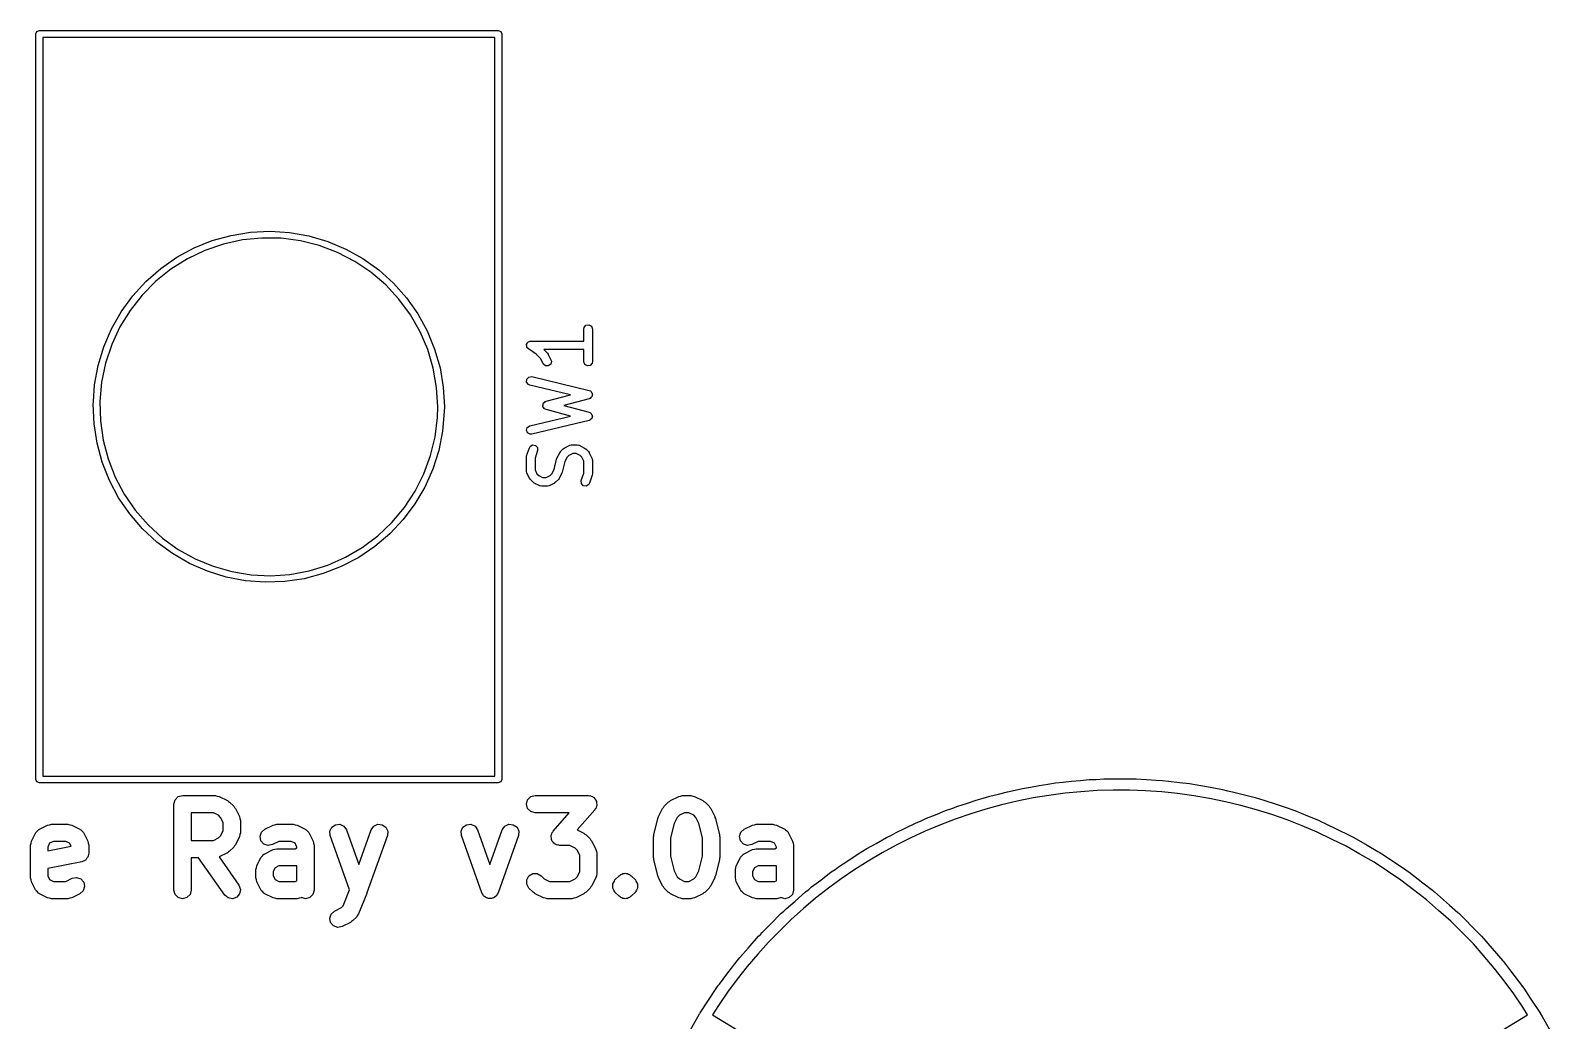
# Model space of a CAD drawing. Extents: x 115.8 to 162.6, y -137 to -97.1.
# Drawn here: x 135.06 to 161.69, y -114.36 to -97.09 of the extents above; entities that cross this region are included whole.
import ezdxf

# ---------------------------------------------------------------- set-up
doc = ezdxf.new("R2010")
doc.units = 0
doc.layers.add('BLACK', color=7, linetype='CONTINUOUS')

msp = doc.modelspace()

# ---------------------------------------------------------------- linework, layer by layer
at = {"layer": 'BLACK', "linetype": 'CONTINUOUS'}
for p, q in [((135.15, -97.155), (135.167, -97.113)), ((135.15, -110.155), (135.15, -97.155)), ((135.167, -97.113), (135.21, -97.095)), ((135.21, -97.095), (143.21, -97.095)), ((143.21, -97.095), (143.252, -97.113)), ((143.252, -97.113), (143.27, -97.155)), ((143.27, -97.155), (143.27, -110.155)), ((135.27, -97.215), (135.27, -110.095)), ((143.15, -97.215), (135.27, -97.215)), ((143.15, -110.095), (143.15, -97.215)), ((138.224, -100.758), (138.553, -100.666)), ((138.553, -100.666), (138.89, -100.612)), ((138.89, -100.612), (139.231, -100.595)), ((139.231, -100.595), (139.572, -100.617)), ((139.572, -100.617), (139.908, -100.676)), ((137.606, -101.049), (137.907, -100.886)), ((138.097, -100.928), (137.791, -101.074)), ((137.907, -100.886), (138.224, -100.758)), ((138.418, -100.819), (138.097, -100.928)), ((138.749, -100.746), (138.418, -100.819)), ((139.086, -100.713), (138.749, -100.746)), ((139.425, -100.718), (139.086, -100.713)), ((139.762, -100.762), (139.425, -100.718)), ((140.09, -100.845), (139.762, -100.762)), ((139.908, -100.676), (140.236, -100.772)), ((140.408, -100.965), (140.09, -100.845)), ((140.236, -100.772), (140.551, -100.905)), ((140.551, -100.905), (140.849, -101.071)), ((137.326, -101.244), (137.606, -101.049)), ((137.791, -101.074), (137.504, -101.255)), ((140.709, -101.12), (140.408, -100.965)), ((140.99, -101.309), (140.709, -101.12)), ((140.849, -101.071), (141.127, -101.27)), ((137.239, -101.466), (137.001, -101.707)), ((137.069, -101.469), (137.326, -101.244)), ((137.504, -101.255), (137.239, -101.466)), ((141.248, -101.529), (140.99, -101.309)), ((141.127, -101.27), (141.381, -101.499)), ((136.638, -101.997), (136.838, -101.721)), ((137.001, -101.707), (136.791, -101.974)), ((136.838, -101.721), (137.069, -101.469)), ((141.479, -101.778), (141.248, -101.529)), ((141.381, -101.499), (141.608, -101.754)), ((136.469, -102.294), (136.638, -101.997)), ((136.791, -101.974), (136.614, -102.263)), ((141.68, -102.051), (141.479, -101.778)), ((141.608, -101.754), (141.805, -102.033)), ((136.614, -102.263), (136.472, -102.571)), ((141.848, -102.346), (141.68, -102.051)), ((141.805, -102.033), (141.969, -102.333)), ((144.705, -102.273), (144.738, -102.234)), ((144.738, -102.234), (144.788, -102.225)), ((144.788, -102.225), (144.833, -102.25)), ((144.833, -102.25), (144.85, -102.299)), ((136.334, -102.608), (136.469, -102.294)), ((141.981, -102.657), (141.848, -102.346)), ((141.969, -102.333), (142.099, -102.649)), ((143.712, -102.553), (143.721, -102.533)), ((143.721, -102.533), (143.725, -102.531)), ((143.725, -102.531), (143.727, -102.527)), ((143.727, -102.527), (143.747, -102.519)), ((143.747, -102.519), (143.767, -102.51)), ((143.767, -102.51), (143.771, -102.511)), ((143.771, -102.511), (143.775, -102.509)), ((143.775, -102.509), (144.7, -102.509)), ((144.7, -102.299), (144.705, -102.273)), ((144.7, -102.509), (144.7, -102.299)), ((144.85, -102.299), (144.85, -102.87)), ((136.235, -102.936), (136.334, -102.608)), ((136.472, -102.571), (136.365, -102.893)), ((142.077, -102.983), (141.981, -102.657)), ((142.099, -102.649), (142.194, -102.977)), ((143.7, -102.58), (143.702, -102.576)), ((143.706, -102.6), (143.7, -102.58)), ((143.701, -102.571), (143.712, -102.553)), ((143.702, -102.576), (143.701, -102.571)), ((143.71, -102.622), (143.706, -102.6)), ((143.714, -102.625), (143.71, -102.622)), ((143.715, -102.629), (143.714, -102.625)), ((143.734, -102.647), (143.715, -102.629)), ((143.87, -102.738), (143.734, -102.647)), ((143.952, -102.819), (143.87, -102.738)), ((144.7, -102.659), (144.004, -102.659)), ((144.004, -102.659), (144.066, -102.722)), ((144.066, -102.722), (144.079, -102.74)), ((144.079, -102.74), (144.08, -102.741)), ((144.08, -102.741), (144.128, -102.837)), ((144.7, -102.87), (144.7, -102.659)), ((136.174, -103.272), (136.235, -102.936)), ((136.365, -102.893), (136.296, -103.225)), ((142.135, -103.317), (142.077, -102.983)), ((142.194, -102.977), (142.251, -103.314)), ((143.994, -102.904), (143.952, -102.819)), ((144.031, -102.939), (143.994, -102.904)), ((144.082, -102.942), (144.031, -102.939)), ((144.123, -102.911), (144.082, -102.942)), ((144.135, -102.862), (144.123, -102.911)), ((144.128, -102.837), (144.135, -102.862)), ((144.718, -102.918), (144.7, -102.87)), ((144.762, -102.944), (144.718, -102.918)), ((144.813, -102.935), (144.762, -102.944)), ((144.846, -102.896), (144.813, -102.935)), ((144.85, -102.87), (144.846, -102.896)), ((136.153, -103.563), (136.174, -103.272)), ((136.296, -103.225), (136.266, -103.563)), ((142.155, -103.655), (142.135, -103.317)), ((142.251, -103.314), (142.27, -103.655)), ((143.703, -103.225), (143.706, -103.174)), ((143.734, -103.266), (143.703, -103.225)), ((143.706, -103.174), (143.742, -103.136)), ((143.758, -103.276), (143.734, -103.266)), ((143.742, -103.136), (143.793, -103.13)), ((144.469, -103.446), (143.758, -103.276)), ((143.793, -103.13), (144.793, -103.369)), ((136.15, -103.612), (136.153, -103.563)), ((136.266, -103.563), (136.275, -103.901)), ((143.993, -103.6), (143.998, -103.596)), ((143.998, -103.596), (144, -103.589)), ((144, -103.589), (144.015, -103.578)), ((144.015, -103.578), (144.029, -103.564)), ((144.029, -103.564), (144.036, -103.563)), ((144.036, -103.563), (144.042, -103.56)), ((144.042, -103.56), (144.469, -103.446)), ((144.795, -103.514), (144.352, -103.632)), ((144.793, -103.369), (144.816, -103.379)), ((144.801, -103.509), (144.795, -103.514)), ((144.809, -103.509), (144.801, -103.509)), ((144.821, -103.495), (144.809, -103.509)), ((144.816, -103.379), (144.821, -103.385)), ((144.821, -103.385), (144.828, -103.389)), ((144.837, -103.485), (144.821, -103.495)), ((144.828, -103.389), (144.836, -103.405)), ((144.836, -103.405), (144.847, -103.42)), ((144.839, -103.477), (144.837, -103.485)), ((144.844, -103.471), (144.839, -103.477)), ((144.845, -103.453), (144.844, -103.471)), ((144.85, -103.435), (144.845, -103.453)), ((144.847, -103.42), (144.847, -103.428)), ((144.847, -103.428), (144.85, -103.435)), ((136.164, -103.954), (136.15, -103.612)), ((142.108, -104.177), (142.149, -103.84)), ((142.149, -103.84), (142.155, -103.655)), ((142.268, -103.74), (142.24, -104.081)), ((142.27, -103.655), (142.268, -103.74)), ((143.758, -103.988), (144.469, -103.818)), ((143.986, -103.638), (143.991, -103.62)), ((143.989, -103.645), (143.986, -103.638)), ((143.988, -103.651), (143.989, -103.645)), ((144, -103.667), (143.988, -103.651)), ((143.991, -103.62), (143.993, -103.6)), ((144.008, -103.685), (144, -103.667)), ((144.014, -103.688), (144.008, -103.685)), ((144.018, -103.693), (144.014, -103.688)), ((144.042, -103.704), (144.018, -103.693)), ((144.469, -103.818), (144.042, -103.704)), ((144.352, -103.632), (144.795, -103.75)), ((144.795, -103.75), (144.818, -103.761)), ((144.818, -103.761), (144.823, -103.767)), ((144.823, -103.767), (144.83, -103.771)), ((144.83, -103.771), (144.837, -103.788)), ((144.838, -103.86), (144.835, -103.867)), ((144.837, -103.788), (144.848, -103.803)), ((144.843, -103.854), (144.838, -103.86)), ((144.845, -103.836), (144.843, -103.854)), ((144.85, -103.818), (144.845, -103.836)), ((144.848, -103.803), (144.847, -103.811)), ((144.847, -103.811), (144.85, -103.818)), ((136.217, -104.291), (136.164, -103.954)), ((136.275, -103.901), (136.323, -104.237)), ((142.24, -104.081), (142.174, -104.416)), ((143.7, -104.065), (143.715, -104.016)), ((143.721, -104.112), (143.7, -104.065)), ((143.715, -104.016), (143.758, -103.988)), ((143.767, -104.135), (143.721, -104.112)), ((144.793, -103.895), (143.793, -104.134)), ((144.799, -103.891), (144.793, -103.895)), ((144.807, -103.89), (144.799, -103.891)), ((144.82, -103.877), (144.807, -103.89)), ((144.835, -103.867), (144.82, -103.877)), ((136.306, -104.621), (136.217, -104.291)), ((136.323, -104.237), (136.409, -104.565)), ((142.029, -104.506), (142.108, -104.177)), ((143.704, -104.513), (143.752, -104.37)), ((143.752, -104.37), (143.764, -104.347)), ((143.764, -104.347), (143.808, -104.32)), ((143.793, -104.134), (143.767, -104.135)), ((143.808, -104.32), (143.859, -104.328)), ((143.859, -104.328), (143.893, -104.366)), ((143.893, -104.366), (143.894, -104.418)), ((144.294, -104.436), (144.341, -104.388)), ((144.341, -104.388), (144.36, -104.376)), ((144.36, -104.376), (144.361, -104.374)), ((144.361, -104.374), (144.456, -104.327)), ((144.456, -104.327), (144.481, -104.319)), ((144.481, -104.319), (144.485, -104.32)), ((144.485, -104.32), (144.489, -104.319)), ((144.489, -104.319), (144.585, -104.319)), ((144.585, -104.319), (144.61, -104.323)), ((144.61, -104.323), (144.614, -104.326)), ((144.614, -104.326), (144.618, -104.327)), ((144.618, -104.327), (144.713, -104.374)), ((144.713, -104.374), (144.731, -104.388)), ((144.731, -104.388), (144.733, -104.388)), ((144.733, -104.388), (144.781, -104.436)), ((136.432, -104.939), (136.306, -104.621)), ((136.409, -104.565), (136.532, -104.881)), ((141.912, -104.825), (142.029, -104.506)), ((142.174, -104.416), (142.07, -104.742)), ((143.7, -104.537), (143.704, -104.515)), ((143.7, -104.775), (143.7, -104.537)), ((143.704, -104.515), (143.704, -104.513)), ((143.894, -104.418), (143.85, -104.549)), ((143.85, -104.549), (143.85, -104.757)), ((144.181, -104.749), (144.226, -104.566)), ((144.226, -104.566), (144.232, -104.554)), ((144.232, -104.551), (144.28, -104.456)), ((144.232, -104.554), (144.232, -104.551)), ((144.28, -104.456), (144.293, -104.438)), ((144.293, -104.438), (144.294, -104.436)), ((144.37, -104.611), (144.324, -104.793)), ((144.408, -104.534), (144.37, -104.611)), ((144.439, -104.503), (144.408, -104.534)), ((144.507, -104.469), (144.439, -104.503)), ((144.567, -104.469), (144.507, -104.469)), ((144.636, -104.503), (144.567, -104.469)), ((144.666, -104.534), (144.636, -104.503)), ((144.7, -104.602), (144.666, -104.534)), ((144.7, -104.81), (144.7, -104.602)), ((144.781, -104.436), (144.793, -104.454)), ((144.793, -104.454), (144.795, -104.456)), ((144.795, -104.456), (144.842, -104.551)), ((144.842, -104.551), (144.85, -104.576)), ((144.85, -104.576), (144.849, -104.58)), ((144.849, -104.58), (144.85, -104.584)), ((144.85, -104.584), (144.85, -104.822)), ((136.532, -104.881), (136.691, -105.181)), ((141.76, -105.128), (141.912, -104.825)), ((142.07, -104.742), (141.931, -105.054)), ((143.702, -104.779), (143.7, -104.775)), ((143.701, -104.783), (143.702, -104.779)), ((143.708, -104.808), (143.701, -104.783)), ((143.756, -104.904), (143.708, -104.808)), ((143.757, -104.905), (143.756, -104.904)), ((143.77, -104.923), (143.757, -104.905)), ((143.817, -104.971), (143.77, -104.923)), ((143.85, -104.757), (143.884, -104.826)), ((143.884, -104.826), (143.915, -104.856)), ((143.915, -104.856), (143.983, -104.89)), ((143.983, -104.89), (144.043, -104.89)), ((144.043, -104.89), (144.112, -104.856)), ((144.112, -104.856), (144.142, -104.826)), ((144.142, -104.826), (144.181, -104.749)), ((144.257, -104.923), (144.209, -104.971)), ((144.271, -104.904), (144.257, -104.922)), ((144.257, -104.922), (144.257, -104.923)), ((144.318, -104.808), (144.271, -104.904)), ((144.319, -104.805), (144.318, -104.808)), ((144.324, -104.793), (144.319, -104.805)), ((144.656, -104.942), (144.7, -104.81)), ((144.846, -104.846), (144.799, -104.989)), ((144.85, -104.822), (144.846, -104.845)), ((144.846, -104.845), (144.846, -104.846)), ((136.592, -105.24), (136.432, -104.939)), ((136.691, -105.181), (136.883, -105.46)), ((141.574, -105.411), (141.76, -105.128)), ((141.931, -105.054), (141.758, -105.348)), ((143.819, -104.971), (143.817, -104.971)), ((143.837, -104.985), (143.819, -104.971)), ((143.932, -105.032), (143.837, -104.985)), ((143.937, -105.033), (143.932, -105.032)), ((143.94, -105.036), (143.937, -105.033)), ((143.966, -105.04), (143.94, -105.036)), ((144.061, -105.04), (143.966, -105.04)), ((144.065, -105.039), (144.061, -105.04)), ((144.069, -105.04), (144.065, -105.039)), ((144.094, -105.032), (144.069, -105.04)), ((144.19, -104.985), (144.094, -105.032)), ((144.191, -104.984), (144.19, -104.985)), ((144.209, -104.971), (144.191, -104.984)), ((144.658, -104.993), (144.656, -104.942)), ((144.692, -105.031), (144.658, -104.993)), ((144.743, -105.039), (144.692, -105.031)), ((144.786, -105.012), (144.743, -105.039)), ((144.799, -104.989), (144.786, -105.012)), ((136.785, -105.522), (136.592, -105.24)), ((136.883, -105.46), (137.106, -105.716)), ((141.356, -105.671), (141.574, -105.411)), ((141.758, -105.348), (141.554, -105.622)), ((137.008, -105.781), (136.785, -105.522)), ((137.106, -105.716), (137.356, -105.944)), ((141.111, -105.904), (141.356, -105.671)), ((141.554, -105.622), (141.32, -105.871)), ((137.259, -106.013), (137.008, -105.781)), ((137.356, -105.944), (137.632, -106.142)), ((140.839, -106.108), (141.111, -105.904)), ((141.32, -105.871), (141.06, -106.092)), ((137.534, -106.216), (137.259, -106.013)), ((137.83, -106.386), (137.534, -106.216)), ((137.632, -106.142), (137.928, -106.306)), ((140.547, -106.279), (140.839, -106.108)), ((141.06, -106.092), (140.777, -106.283)), ((138.143, -106.523), (137.83, -106.386)), ((137.928, -106.306), (138.241, -106.436)), ((138.469, -106.624), (138.143, -106.523)), ((138.241, -106.436), (138.567, -106.529)), ((139.579, -106.577), (139.912, -106.515)), ((139.912, -106.515), (140.236, -106.415)), ((140.474, -106.442), (140.155, -106.565)), ((140.236, -106.415), (140.547, -106.279)), ((140.777, -106.283), (140.474, -106.442)), ((138.805, -106.688), (138.469, -106.624)), ((138.567, -106.529), (138.902, -106.584)), ((139.146, -106.714), (138.805, -106.688)), ((138.902, -106.584), (139.241, -106.6)), ((139.487, -106.702), (139.146, -106.714)), ((139.241, -106.6), (139.579, -106.577)), ((139.825, -106.653), (139.487, -106.702)), ((140.155, -106.565), (139.825, -106.653)), ((135.167, -110.197), (135.15, -110.155)), ((135.21, -110.215), (135.167, -110.197)), ((143.21, -110.215), (135.21, -110.215)), ((135.27, -110.095), (143.15, -110.095)), ((143.252, -110.197), (143.21, -110.215)), ((143.27, -110.155), (143.252, -110.197)), ((152.488, -110.286), (152.639, -110.256)), ((152.639, -110.256), (152.787, -110.236)), ((152.787, -110.236), (152.925, -110.213)), ((152.925, -110.213), (153.058, -110.2)), ((153.058, -110.2), (153.2, -110.182)), ((153.2, -110.182), (153.359, -110.171)), ((153.359, -110.171), (153.507, -110.157)), ((153.507, -110.157), (153.632, -110.153)), ((153.632, -110.153), (153.764, -110.145)), ((153.764, -110.145), (153.935, -110.145)), ((153.935, -110.145), (154.092, -110.14)), ((154.092, -110.14), (154.208, -110.145)), ((154.208, -110.145), (154.33, -110.145)), ((154.33, -110.145), (154.511, -110.156)), ((154.511, -110.156), (154.677, -110.163)), ((154.677, -110.163), (154.783, -110.174)), ((154.783, -110.174), (154.894, -110.182)), ((154.894, -110.182), (155.085, -110.207)), ((155.085, -110.207), (155.259, -110.226)), ((155.259, -110.226), (155.354, -110.243)), ((155.354, -110.243), (155.455, -110.256)), ((155.455, -110.256), (155.655, -110.296)), ((137.557, -110.583), (137.577, -110.508)), ((137.577, -110.508), (137.632, -110.453)), ((137.632, -110.453), (137.707, -110.433)), ((137.707, -110.433), (138.279, -110.433)), ((138.279, -110.433), (138.312, -110.442)), ((138.312, -110.442), (138.346, -110.449)), ((138.346, -110.449), (138.488, -110.52)), ((138.488, -110.52), (138.507, -110.536)), ((143.7, -110.583), (143.72, -110.508)), ((143.72, -110.508), (143.775, -110.453)), ((143.775, -110.453), (143.85, -110.433)), ((143.85, -110.433), (144.779, -110.433)), ((144.779, -110.433), (144.793, -110.437)), ((144.793, -110.437), (144.808, -110.436)), ((144.808, -110.436), (144.83, -110.447)), ((144.83, -110.447), (144.854, -110.453)), ((144.854, -110.453), (144.864, -110.464)), ((144.864, -110.464), (144.877, -110.47)), ((144.877, -110.47), (144.891, -110.491)), ((144.891, -110.491), (144.908, -110.508)), ((144.908, -110.508), (144.912, -110.522)), ((144.912, -110.522), (144.92, -110.535)), ((146.193, -110.536), (146.211, -110.52)), ((146.211, -110.52), (146.354, -110.449)), ((146.354, -110.449), (146.388, -110.442)), ((146.388, -110.442), (146.421, -110.433)), ((146.421, -110.433), (146.564, -110.433)), ((146.564, -110.433), (146.598, -110.442)), ((146.598, -110.442), (146.631, -110.449)), ((146.631, -110.449), (146.774, -110.52)), ((146.774, -110.52), (146.792, -110.536)), ((151.373, -110.57), (151.538, -110.514)), ((151.538, -110.514), (151.662, -110.481)), ((151.662, -110.481), (151.778, -110.445)), ((151.778, -110.445), (151.926, -110.41)), ((151.926, -110.41), (152.084, -110.367)), ((152.084, -110.367), (152.22, -110.34)), ((152.22, -110.34), (152.347, -110.31)), ((152.533, -110.476), (152.254, -110.532)), ((152.347, -110.31), (152.488, -110.286)), ((152.807, -110.431), (152.533, -110.476)), ((153.089, -110.393), (152.807, -110.431)), ((153.365, -110.367), (153.089, -110.393)), ((153.65, -110.348), (153.365, -110.367)), ((153.927, -110.34), (153.65, -110.348)), ((154.212, -110.34), (153.927, -110.34)), ((154.489, -110.351), (154.212, -110.34)), ((154.773, -110.369), (154.489, -110.351)), ((155.049, -110.399), (154.773, -110.369)), ((155.331, -110.437), (155.049, -110.399)), ((155.605, -110.485), (155.331, -110.437)), ((155.884, -110.541), (155.605, -110.485)), ((155.655, -110.296), (155.835, -110.328)), ((155.835, -110.328), (155.92, -110.349)), ((155.92, -110.349), (156.01, -110.367)), ((156.01, -110.367), (156.217, -110.423)), ((156.217, -110.423), (156.403, -110.469)), ((156.403, -110.469), (156.477, -110.493)), ((156.477, -110.493), (156.556, -110.514)), ((156.556, -110.514), (156.771, -110.587)), ((137.557, -112.083), (137.557, -110.583)), ((137.857, -110.733), (137.857, -111.219)), ((138.243, -110.733), (137.857, -110.733)), ((138.333, -110.778), (138.243, -110.733)), ((138.37, -110.815), (138.333, -110.778)), ((138.507, -110.536), (138.527, -110.548)), ((138.527, -110.548), (138.599, -110.62)), ((138.599, -110.62), (138.611, -110.641)), ((138.611, -110.641), (138.627, -110.659)), ((138.627, -110.659), (138.698, -110.802)), ((143.72, -110.658), (143.7, -110.583)), ((143.775, -110.713), (143.72, -110.658)), ((143.85, -110.733), (143.775, -110.713)), ((144.448, -110.733), (143.85, -110.733)), ((144.166, -111.056), (144.448, -110.733)), ((144.891, -110.682), (144.584, -111.033)), ((144.898, -110.668), (144.891, -110.682)), ((144.908, -110.658), (144.898, -110.668)), ((144.915, -110.634), (144.908, -110.658)), ((144.926, -110.612), (144.915, -110.634)), ((144.92, -110.535), (144.922, -110.559)), ((144.922, -110.559), (144.929, -110.583)), ((144.929, -110.583), (144.925, -110.597)), ((144.925, -110.597), (144.926, -110.612)), ((146.001, -110.802), (146.073, -110.659)), ((146.073, -110.659), (146.089, -110.641)), ((146.089, -110.641), (146.101, -110.62)), ((146.101, -110.62), (146.172, -110.548)), ((146.172, -110.548), (146.193, -110.536)), ((146.367, -110.778), (146.33, -110.815)), ((146.457, -110.733), (146.367, -110.778)), ((146.529, -110.733), (146.457, -110.733)), ((146.618, -110.778), (146.529, -110.733)), ((146.655, -110.815), (146.618, -110.778)), ((146.792, -110.536), (146.813, -110.548)), ((146.813, -110.548), (146.885, -110.62)), ((146.885, -110.62), (146.897, -110.641)), ((146.897, -110.641), (146.913, -110.659)), ((146.913, -110.659), (146.984, -110.802)), ((150.673, -110.829), (150.831, -110.768)), ((150.831, -110.768), (151.003, -110.697)), ((151.003, -110.697), (151.115, -110.659)), ((151.115, -110.659), (151.219, -110.618)), ((151.444, -110.753), (151.174, -110.845)), ((151.219, -110.618), (151.373, -110.57)), ((151.709, -110.67), (151.444, -110.753)), ((151.984, -110.596), (151.709, -110.67)), ((152.254, -110.532), (151.984, -110.596)), ((156.153, -110.608), (155.884, -110.541)), ((156.428, -110.682), (156.153, -110.608)), ((156.692, -110.767), (156.428, -110.682)), ((156.962, -110.859), (156.692, -110.767)), ((156.771, -110.587), (156.96, -110.648)), ((156.96, -110.648), (157.024, -110.674)), ((157.024, -110.674), (157.092, -110.697)), ((157.092, -110.697), (157.313, -110.789)), ((157.313, -110.789), (157.504, -110.865)), ((135.153, -111.072), (135.176, -111.052)), ((135.176, -111.052), (135.196, -111.029)), ((135.196, -111.029), (135.205, -111.026)), ((135.205, -111.026), (135.211, -111.02)), ((135.211, -111.02), (135.354, -110.949)), ((135.354, -110.949), (135.388, -110.942)), ((135.388, -110.942), (135.421, -110.933)), ((135.421, -110.933), (135.707, -110.933)), ((135.707, -110.933), (135.74, -110.942)), ((135.74, -110.942), (135.774, -110.949)), ((135.774, -110.949), (135.917, -111.02)), ((135.917, -111.02), (135.924, -111.026)), ((135.924, -111.026), (135.933, -111.029)), ((135.933, -111.029), (135.953, -111.052)), ((135.953, -111.052), (135.975, -111.072)), ((138.414, -110.904), (138.37, -110.815)), ((138.37, -111.137), (138.414, -111.048)), ((138.414, -111.048), (138.414, -110.904)), ((138.698, -110.802), (138.705, -110.835)), ((138.705, -110.835), (138.714, -110.869)), ((138.714, -110.869), (138.714, -111.083)), ((139.082, -111.072), (139.14, -111.02)), ((139.14, -111.02), (139.283, -110.949)), ((139.283, -110.949), (139.317, -110.942)), ((139.317, -110.942), (139.35, -110.933)), ((139.35, -110.933), (139.636, -110.933)), ((139.636, -110.933), (139.669, -110.942)), ((139.669, -110.942), (139.703, -110.949)), ((139.703, -110.949), (139.846, -111.02)), ((139.846, -111.02), (139.852, -111.026)), ((139.852, -111.026), (139.861, -111.029)), ((139.861, -111.029), (139.881, -111.052)), ((139.881, -111.052), (139.904, -111.072)), ((140.274, -111.056), (140.307, -110.986)), ((140.307, -110.986), (140.371, -110.942)), ((140.371, -110.942), (140.448, -110.935)), ((140.448, -110.935), (140.518, -110.969)), ((140.518, -110.969), (140.563, -111.033)), ((140.563, -111.033), (140.779, -111.637)), ((140.779, -111.637), (140.994, -111.033)), ((140.994, -111.033), (141.039, -110.969)), ((141.039, -110.969), (141.109, -110.935)), ((141.109, -110.935), (141.186, -110.942)), ((141.186, -110.942), (141.25, -110.986)), ((141.25, -110.986), (141.283, -111.056)), ((142.56, -111.056), (142.593, -110.986)), ((142.593, -110.986), (142.657, -110.942)), ((142.657, -110.942), (142.734, -110.935)), ((142.734, -110.935), (142.804, -110.969)), ((142.804, -110.969), (142.848, -111.033)), ((142.848, -111.033), (143.064, -111.637)), ((143.064, -111.637), (143.28, -111.033)), ((143.28, -111.033), (143.324, -110.969)), ((143.324, -110.969), (143.394, -110.935)), ((143.394, -110.935), (143.472, -110.942)), ((143.472, -110.942), (143.536, -110.986)), ((143.536, -110.986), (143.569, -111.056)), ((144.584, -111.033), (144.703, -111.092)), ((145.919, -111.118), (145.99, -110.832)), ((145.99, -110.832), (145.998, -110.818)), ((145.998, -110.818), (146.001, -110.802)), ((146.277, -110.921), (146.214, -111.173)), ((146.33, -110.815), (146.277, -110.921)), ((146.708, -110.921), (146.655, -110.815)), ((146.771, -111.173), (146.708, -110.921)), ((146.984, -110.802), (146.987, -110.818)), ((146.987, -110.818), (146.995, -110.832)), ((146.995, -110.832), (147.067, -111.118)), ((147.439, -111.072), (147.497, -111.02)), ((147.497, -111.02), (147.64, -110.949)), ((147.64, -110.949), (147.674, -110.942)), ((147.674, -110.942), (147.707, -110.933)), ((147.707, -110.933), (147.993, -110.933)), ((147.993, -110.933), (148.026, -110.942)), ((148.026, -110.942), (148.06, -110.949)), ((148.06, -110.949), (148.203, -111.02)), ((148.203, -111.02), (148.21, -111.026)), ((148.21, -111.026), (148.218, -111.029)), ((148.218, -111.029), (148.238, -111.052)), ((148.238, -111.052), (148.261, -111.072)), ((150.143, -111.077), (150.304, -111.002)), ((150.304, -111.002), (150.48, -110.914)), ((150.652, -111.054), (150.401, -111.172)), ((150.48, -110.914), (150.58, -110.873)), ((150.58, -110.873), (150.673, -110.829)), ((150.915, -110.945), (150.652, -111.054)), ((151.174, -110.845), (150.915, -110.945)), ((157.22, -110.962), (156.962, -110.859)), ((157.483, -111.071), (157.22, -110.962)), ((157.504, -110.865), (157.557, -110.891)), ((157.557, -110.891), (157.614, -110.914)), ((157.614, -110.914), (157.84, -111.027)), ((157.84, -111.027), (158.031, -111.118)), ((135.057, -111.297), (135.066, -111.264)), ((135.057, -111.869), (135.057, -111.297)), ((135.066, -111.264), (135.073, -111.23)), ((135.073, -111.23), (135.144, -111.087)), ((135.144, -111.087), (135.15, -111.08)), ((135.15, -111.08), (135.153, -111.072)), ((135.39, -111.266), (135.357, -111.333)), ((135.357, -111.4), (135.764, -111.319)), ((135.457, -111.233), (135.39, -111.266)), ((135.672, -111.233), (135.457, -111.233)), ((135.738, -111.266), (135.672, -111.233)), ((135.764, -111.319), (135.738, -111.266)), ((135.975, -111.072), (135.978, -111.08)), ((135.978, -111.08), (135.984, -111.087)), ((135.984, -111.087), (136.056, -111.23)), ((136.056, -111.23), (136.062, -111.264)), ((136.062, -111.264), (136.071, -111.297)), ((136.071, -111.297), (136.071, -111.44)), ((137.857, -111.219), (138.243, -111.219)), ((138.243, -111.219), (138.333, -111.174)), ((138.333, -111.174), (138.37, -111.137)), ((138.611, -111.311), (138.599, -111.332)), ((138.627, -111.293), (138.611, -111.311)), ((138.698, -111.15), (138.627, -111.293)), ((138.705, -111.116), (138.698, -111.15)), ((138.714, -111.083), (138.705, -111.116)), ((139.057, -111.145), (139.082, -111.072)), ((139.073, -111.221), (139.057, -111.145)), ((139.124, -111.28), (139.073, -111.221)), ((139.198, -111.304), (139.124, -111.28)), ((139.274, -111.289), (139.198, -111.304)), ((139.385, -111.233), (139.274, -111.289)), ((139.6, -111.233), (139.385, -111.233)), ((139.667, -111.266), (139.6, -111.233)), ((139.7, -111.333), (139.667, -111.266)), ((139.904, -111.072), (139.907, -111.08)), ((139.907, -111.08), (139.913, -111.087)), ((139.913, -111.087), (139.984, -111.23)), ((139.984, -111.23), (139.991, -111.264)), ((139.991, -111.264), (140, -111.297)), ((140, -111.297), (140, -112.083)), ((140.28, -111.133), (140.274, -111.056)), ((140.618, -112.08), (140.28, -111.133)), ((141.277, -111.133), (140.92, -112.133)), ((141.283, -111.056), (141.277, -111.133)), ((142.566, -111.133), (142.56, -111.056)), ((142.923, -112.133), (142.566, -111.133)), ((143.563, -111.133), (143.205, -112.133)), ((143.569, -111.056), (143.563, -111.133)), ((144.129, -111.154), (144.132, -111.14)), ((144.135, -111.178), (144.129, -111.154)), ((144.131, -111.125), (144.142, -111.103)), ((144.132, -111.14), (144.131, -111.125)), ((144.137, -111.203), (144.135, -111.178)), ((144.145, -111.215), (144.137, -111.203)), ((144.142, -111.103), (144.149, -111.079)), ((144.149, -111.229), (144.145, -111.215)), ((144.149, -111.079), (144.159, -111.069)), ((144.166, -111.247), (144.149, -111.229)), ((144.159, -111.069), (144.166, -111.056)), ((144.18, -111.267), (144.166, -111.247)), ((144.193, -111.274), (144.18, -111.267)), ((144.204, -111.284), (144.193, -111.274)), ((144.227, -111.291), (144.204, -111.284)), ((144.249, -111.302), (144.227, -111.291)), ((144.264, -111.301), (144.249, -111.302)), ((144.279, -111.304), (144.264, -111.301)), ((144.457, -111.304), (144.279, -111.304)), ((144.547, -111.349), (144.457, -111.304)), ((144.703, -111.092), (144.721, -111.108)), ((144.721, -111.108), (144.742, -111.12)), ((144.742, -111.12), (144.813, -111.191)), ((144.813, -111.191), (144.825, -111.212)), ((144.825, -111.212), (144.841, -111.23)), ((144.841, -111.23), (144.913, -111.373)), ((145.914, -111.154), (145.919, -111.137)), ((145.914, -111.512), (145.914, -111.154)), ((145.919, -111.137), (145.919, -111.118)), ((146.214, -111.173), (146.214, -111.493)), ((146.771, -111.493), (146.771, -111.173)), ((147.067, -111.118), (147.067, -111.137)), ((147.067, -111.137), (147.071, -111.154)), ((147.071, -111.154), (147.071, -111.512)), ((147.414, -111.145), (147.439, -111.072)), ((147.43, -111.221), (147.414, -111.145)), ((147.482, -111.28), (147.43, -111.221)), ((147.555, -111.304), (147.482, -111.28)), ((147.631, -111.289), (147.555, -111.304)), ((147.742, -111.233), (147.631, -111.289)), ((147.957, -111.233), (147.742, -111.233)), ((148.024, -111.266), (147.957, -111.233)), ((148.057, -111.333), (148.024, -111.266)), ((148.261, -111.072), (148.264, -111.08)), ((148.264, -111.08), (148.27, -111.087)), ((148.27, -111.087), (148.341, -111.23)), ((148.341, -111.23), (148.348, -111.264)), ((148.348, -111.264), (148.357, -111.297)), ((148.357, -111.297), (148.357, -112.083)), ((149.631, -111.36), (149.794, -111.27)), ((149.794, -111.27), (149.974, -111.166)), ((150.146, -111.298), (149.903, -111.433)), ((149.974, -111.166), (150.061, -111.122)), ((150.061, -111.122), (150.143, -111.077)), ((150.401, -111.172), (150.146, -111.298)), ((157.733, -111.192), (157.483, -111.071)), ((157.988, -111.318), (157.733, -111.192)), ((158.23, -111.455), (157.988, -111.318)), ((158.031, -111.118), (158.074, -111.143)), ((158.074, -111.143), (158.121, -111.166)), ((158.121, -111.166), (158.353, -111.301)), ((158.353, -111.301), (158.541, -111.407)), ((135.357, -111.333), (135.357, -111.4)), ((135.951, -111.587), (135.357, -111.706)), ((135.973, -111.576), (135.951, -111.587)), ((135.996, -111.57), (135.973, -111.576)), ((136.007, -111.559), (135.996, -111.57)), ((136.02, -111.553), (136.007, -111.559)), ((136.034, -111.532), (136.02, -111.553)), ((136.051, -111.515), (136.034, -111.532)), ((136.055, -111.501), (136.051, -111.515)), ((136.063, -111.488), (136.055, -111.501)), ((136.065, -111.464), (136.063, -111.488)), ((136.071, -111.44), (136.065, -111.464)), ((137.986, -111.519), (137.857, -111.519)), ((137.857, -111.519), (137.857, -112.083)), ((138.441, -112.169), (137.986, -111.519)), ((138.346, -111.503), (138.342, -111.504)), ((138.342, -111.504), (138.687, -111.997)), ((138.488, -111.431), (138.346, -111.503)), ((138.507, -111.415), (138.488, -111.431)), ((138.527, -111.403), (138.507, -111.415)), ((138.599, -111.332), (138.527, -111.403)), ((139.001, -111.659), (139.073, -111.516)), ((139.073, -111.516), (139.079, -111.509)), ((139.079, -111.509), (139.082, -111.5)), ((139.082, -111.5), (139.104, -111.48)), ((139.104, -111.48), (139.124, -111.458)), ((139.124, -111.458), (139.133, -111.455)), ((139.133, -111.455), (139.14, -111.449)), ((139.14, -111.449), (139.283, -111.377)), ((139.283, -111.377), (139.317, -111.37)), ((139.317, -111.37), (139.35, -111.362)), ((139.35, -111.362), (139.672, -111.362)), ((139.672, -111.362), (139.7, -111.347)), ((139.7, -111.347), (139.7, -111.333)), ((144.584, -111.386), (144.547, -111.349)), ((144.629, -111.476), (144.584, -111.386)), ((144.629, -111.762), (144.629, -111.476)), ((144.913, -111.373), (144.92, -111.407)), ((144.92, -111.407), (144.929, -111.44)), ((144.929, -111.44), (144.929, -111.797)), ((145.919, -111.529), (145.914, -111.512)), ((145.919, -111.548), (145.919, -111.529)), ((145.99, -111.834), (145.919, -111.548)), ((146.214, -111.493), (146.277, -111.745)), ((146.708, -111.745), (146.771, -111.493)), ((147.067, -111.548), (146.995, -111.834)), ((147.071, -111.512), (147.067, -111.529)), ((147.067, -111.529), (147.067, -111.548)), ((147.359, -111.659), (147.43, -111.516)), ((147.43, -111.516), (147.436, -111.509)), ((147.436, -111.509), (147.439, -111.5)), ((147.439, -111.5), (147.462, -111.48)), ((147.462, -111.48), (147.482, -111.458)), ((147.482, -111.458), (147.49, -111.455)), ((147.49, -111.455), (147.497, -111.449)), ((147.497, -111.449), (147.64, -111.377)), ((147.64, -111.377), (147.674, -111.37)), ((147.674, -111.37), (147.707, -111.362)), ((147.707, -111.362), (148.029, -111.362)), ((148.029, -111.362), (148.057, -111.347)), ((148.057, -111.347), (148.057, -111.333)), ((149.139, -111.678), (149.302, -111.572)), ((149.302, -111.572), (149.484, -111.45)), ((149.657, -111.576), (149.424, -111.726)), ((149.484, -111.45), (149.56, -111.406)), ((149.56, -111.406), (149.631, -111.36)), ((149.903, -111.433), (149.657, -111.576)), ((158.476, -111.598), (158.23, -111.455)), ((158.541, -111.407), (158.574, -111.429)), ((158.574, -111.429), (158.61, -111.45)), ((158.61, -111.45), (158.847, -111.61)), ((135.357, -111.706), (135.357, -111.833)), ((135.357, -111.833), (135.39, -111.9)), ((138.986, -111.726), (138.995, -111.693)), ((138.986, -111.869), (138.986, -111.726)), ((138.995, -111.693), (139.001, -111.659)), ((139.319, -111.695), (139.286, -111.761)), ((139.286, -111.761), (139.286, -111.833)), ((139.286, -111.833), (139.319, -111.9)), ((139.385, -111.662), (139.319, -111.695)), ((139.7, -111.662), (139.385, -111.662)), ((139.7, -111.919), (139.7, -111.662)), ((143.705, -111.901), (143.744, -111.834)), ((143.744, -111.834), (143.811, -111.795)), ((143.811, -111.795), (143.889, -111.795)), ((143.889, -111.795), (143.956, -111.834)), ((143.956, -111.834), (144.01, -111.888)), ((144.547, -111.888), (144.584, -111.851)), ((144.584, -111.851), (144.629, -111.762)), ((144.92, -111.831), (144.913, -111.864)), ((144.929, -111.797), (144.92, -111.831)), ((145.244, -111.905), (145.315, -111.834)), ((145.315, -111.834), (145.332, -111.824)), ((145.332, -111.824), (145.346, -111.81)), ((145.346, -111.81), (145.365, -111.805)), ((145.365, -111.805), (145.383, -111.795)), ((145.383, -111.795), (145.402, -111.795)), ((145.402, -111.795), (145.421, -111.79)), ((145.421, -111.79), (145.44, -111.795)), ((145.44, -111.795), (145.46, -111.795)), ((145.46, -111.795), (145.477, -111.805)), ((145.477, -111.805), (145.496, -111.81)), ((145.496, -111.81), (145.51, -111.824)), ((145.51, -111.824), (145.527, -111.834)), ((145.527, -111.834), (145.599, -111.905)), ((145.998, -111.848), (145.99, -111.834)), ((146.001, -111.864), (145.998, -111.848)), ((146.277, -111.745), (146.33, -111.851)), ((146.33, -111.851), (146.367, -111.888)), ((146.618, -111.888), (146.655, -111.851)), ((146.655, -111.851), (146.708, -111.745)), ((146.987, -111.848), (146.984, -111.864)), ((146.995, -111.834), (146.987, -111.848)), ((147.343, -111.726), (147.352, -111.693)), ((147.343, -111.869), (147.343, -111.726)), ((147.352, -111.693), (147.359, -111.659)), ((147.676, -111.695), (147.643, -111.761)), ((147.643, -111.761), (147.643, -111.833)), ((147.643, -111.833), (147.676, -111.9)), ((147.742, -111.662), (147.676, -111.695)), ((148.057, -111.662), (147.742, -111.662)), ((148.057, -111.919), (148.057, -111.662)), ((148.832, -111.907), (149.015, -111.766)), ((149.015, -111.766), (149.079, -111.722)), ((149.079, -111.722), (149.139, -111.678)), ((149.424, -111.726), (149.187, -111.885)), ((158.708, -111.751), (158.476, -111.598)), ((158.944, -111.91), (158.708, -111.751)), ((158.847, -111.61), (159.029, -111.73)), ((159.029, -111.73), (159.053, -111.748)), ((159.053, -111.748), (159.079, -111.766)), ((159.079, -111.766), (159.325, -111.956)), ((135.066, -111.902), (135.057, -111.869)), ((135.073, -111.936), (135.066, -111.902)), ((135.144, -112.079), (135.073, -111.936)), ((135.15, -112.085), (135.144, -112.079)), ((135.153, -112.094), (135.15, -112.085)), ((135.176, -112.114), (135.153, -112.094)), ((135.196, -112.137), (135.176, -112.114)), ((135.39, -111.9), (135.457, -111.933)), ((135.457, -111.933), (135.672, -111.933)), ((135.672, -111.933), (135.783, -111.877)), ((135.783, -111.877), (135.859, -111.862)), ((135.859, -111.862), (135.933, -111.886)), ((135.975, -112.094), (135.917, -112.146)), ((135.933, -111.886), (135.984, -111.944)), ((136, -112.021), (135.975, -112.094)), ((135.984, -111.944), (136, -112.021)), ((137.577, -112.158), (137.557, -112.083)), ((137.857, -112.083), (137.837, -112.158)), ((138.687, -111.997), (138.714, -112.07)), ((138.714, -112.07), (138.7, -112.146)), ((138.995, -111.902), (138.986, -111.869)), ((139.001, -111.936), (138.995, -111.902)), ((139.073, -112.079), (139.001, -111.936)), ((139.079, -112.085), (139.073, -112.079)), ((139.082, -112.094), (139.079, -112.085)), ((139.104, -112.114), (139.082, -112.094)), ((139.124, -112.137), (139.104, -112.114)), ((139.319, -111.9), (139.385, -111.933)), ((139.385, -111.933), (139.672, -111.933)), ((139.672, -111.933), (139.7, -111.919)), ((140, -112.083), (139.98, -112.158)), ((140.508, -112.356), (140.618, -112.08)), ((143.705, -111.979), (143.705, -111.901)), ((143.744, -112.046), (143.705, -111.979)), ((143.815, -112.118), (143.744, -112.046)), ((143.836, -112.13), (143.815, -112.118)), ((144.01, -111.888), (144.1, -111.933)), ((144.1, -111.933), (144.457, -111.933)), ((144.457, -111.933), (144.547, -111.888)), ((144.742, -112.118), (144.721, -112.13)), ((144.813, -112.046), (144.742, -112.118)), ((144.825, -112.025), (144.813, -112.046)), ((144.841, -112.007), (144.825, -112.025)), ((144.913, -111.864), (144.841, -112.007)), ((145.205, -111.973), (145.233, -111.924)), ((145.205, -112.05), (145.205, -111.973)), ((145.224, -112.083), (145.205, -112.05)), ((145.24, -112.111), (145.224, -112.083)), ((145.233, -111.924), (145.244, -111.905)), ((145.244, -112.118), (145.24, -112.111)), ((145.244, -111.905), (145.244, -111.905)), ((145.244, -111.905), (145.244, -111.905)), ((145.315, -112.189), (145.244, -112.118)), ((145.599, -112.118), (145.527, -112.189)), ((145.599, -111.905), (145.599, -111.905)), ((145.599, -111.905), (145.599, -111.905)), ((145.599, -111.905), (145.61, -111.924)), ((145.603, -112.111), (145.599, -112.118)), ((145.619, -112.083), (145.603, -112.111)), ((145.61, -111.924), (145.638, -111.973)), ((145.638, -112.05), (145.619, -112.083)), ((145.638, -111.973), (145.638, -112.05)), ((146.073, -112.007), (146.001, -111.864)), ((146.089, -112.025), (146.073, -112.007)), ((146.101, -112.046), (146.089, -112.025)), ((146.172, -112.118), (146.101, -112.046)), ((146.193, -112.13), (146.172, -112.118)), ((146.367, -111.888), (146.457, -111.933)), ((146.457, -111.933), (146.529, -111.933)), ((146.529, -111.933), (146.618, -111.888)), ((146.813, -112.118), (146.792, -112.13)), ((146.885, -112.046), (146.813, -112.118)), ((146.897, -112.025), (146.885, -112.046)), ((146.913, -112.007), (146.897, -112.025)), ((146.984, -111.864), (146.913, -112.007)), ((147.352, -111.902), (147.343, -111.869)), ((147.359, -111.936), (147.352, -111.902)), ((147.43, -112.079), (147.359, -111.936)), ((147.436, -112.085), (147.43, -112.079)), ((147.439, -112.094), (147.436, -112.085)), ((147.462, -112.114), (147.439, -112.094)), ((147.482, -112.137), (147.462, -112.114)), ((147.676, -111.9), (147.742, -111.933)), ((147.742, -111.933), (148.029, -111.933)), ((148.029, -111.933), (148.057, -111.919)), ((148.357, -112.083), (148.337, -112.158)), ((148.384, -112.274), (148.567, -112.112)), ((148.567, -112.112), (148.621, -112.07)), ((148.621, -112.07), (148.67, -112.028)), ((148.67, -112.028), (148.832, -111.907)), ((148.965, -112.051), (148.739, -112.225)), ((149.187, -111.885), (148.965, -112.051)), ((159.165, -112.079), (158.944, -111.91)), ((159.39, -112.252), (159.165, -112.079)), ((159.325, -111.956), (159.494, -112.085)), ((159.494, -112.085), (159.51, -112.099)), ((159.51, -112.099), (159.527, -112.112)), ((159.527, -112.112), (159.792, -112.346)), ((135.205, -112.14), (135.196, -112.137)), ((135.211, -112.146), (135.205, -112.14)), ((135.354, -112.217), (135.211, -112.146)), ((135.388, -112.224), (135.354, -112.217)), ((135.421, -112.233), (135.388, -112.224)), ((135.707, -112.233), (135.421, -112.233)), ((135.74, -112.224), (135.707, -112.233)), ((135.774, -112.217), (135.74, -112.224)), ((135.917, -112.146), (135.774, -112.217)), ((137.632, -112.213), (137.577, -112.158)), ((137.707, -112.233), (137.632, -112.213)), ((137.782, -112.213), (137.707, -112.233)), ((137.837, -112.158), (137.782, -112.213)), ((138.501, -112.219), (138.441, -112.169)), ((138.577, -112.232), (138.501, -112.219)), ((138.65, -112.206), (138.577, -112.232)), ((138.7, -112.146), (138.65, -112.206)), ((139.133, -112.14), (139.124, -112.137)), ((139.14, -112.146), (139.133, -112.14)), ((139.283, -112.217), (139.14, -112.146)), ((139.317, -112.224), (139.283, -112.217)), ((139.35, -112.233), (139.317, -112.224)), ((139.707, -112.233), (139.35, -112.233)), ((139.74, -112.224), (139.707, -112.233)), ((139.774, -112.217), (139.74, -112.224)), ((139.78, -112.214), (139.774, -112.217)), ((139.85, -112.233), (139.78, -112.214)), ((139.925, -112.213), (139.85, -112.233)), ((139.98, -112.158), (139.925, -112.213)), ((140.475, -112.388), (140.508, -112.356)), ((140.918, -112.139), (140.775, -112.496)), ((140.92, -112.133), (140.918, -112.136)), ((140.918, -112.136), (140.918, -112.139)), ((142.938, -112.156), (142.923, -112.133)), ((142.95, -112.18), (142.938, -112.156)), ((142.96, -112.187), (142.95, -112.18)), ((142.967, -112.197), (142.96, -112.187)), ((142.992, -112.209), (142.967, -112.197)), ((143.014, -112.224), (142.992, -112.209)), ((143.026, -112.225), (143.014, -112.224)), ((143.037, -112.231), (143.026, -112.225)), ((143.064, -112.228), (143.037, -112.231)), ((143.091, -112.231), (143.064, -112.228)), ((143.102, -112.225), (143.091, -112.231)), ((143.115, -112.224), (143.102, -112.225)), ((143.137, -112.209), (143.115, -112.224)), ((143.161, -112.197), (143.137, -112.209)), ((143.168, -112.187), (143.161, -112.197)), ((143.179, -112.18), (143.168, -112.187)), ((143.19, -112.156), (143.179, -112.18)), ((143.205, -112.133), (143.19, -112.156)), ((143.854, -112.146), (143.836, -112.13)), ((143.997, -112.217), (143.854, -112.146)), ((144.031, -112.224), (143.997, -112.217)), ((144.064, -112.233), (144.031, -112.224)), ((144.493, -112.233), (144.064, -112.233)), ((144.526, -112.224), (144.493, -112.233)), ((144.56, -112.217), (144.526, -112.224)), ((144.703, -112.146), (144.56, -112.217)), ((144.721, -112.13), (144.703, -112.146)), ((145.332, -112.199), (145.315, -112.189)), ((145.346, -112.213), (145.332, -112.199)), ((145.365, -112.218), (145.346, -112.213)), ((145.383, -112.228), (145.365, -112.218)), ((145.402, -112.228), (145.383, -112.228)), ((145.421, -112.233), (145.402, -112.228)), ((145.44, -112.228), (145.421, -112.233)), ((145.46, -112.228), (145.44, -112.228)), ((145.477, -112.218), (145.46, -112.228)), ((145.496, -112.213), (145.477, -112.218)), ((145.51, -112.199), (145.496, -112.213)), ((145.527, -112.189), (145.51, -112.199)), ((146.211, -112.146), (146.193, -112.13)), ((146.354, -112.217), (146.211, -112.146)), ((146.388, -112.224), (146.354, -112.217)), ((146.421, -112.233), (146.388, -112.224)), ((146.564, -112.233), (146.421, -112.233)), ((146.598, -112.224), (146.564, -112.233)), ((146.631, -112.217), (146.598, -112.224)), ((146.774, -112.146), (146.631, -112.217)), ((146.792, -112.13), (146.774, -112.146)), ((147.49, -112.14), (147.482, -112.137)), ((147.497, -112.146), (147.49, -112.14)), ((147.64, -112.217), (147.497, -112.146)), ((147.674, -112.224), (147.64, -112.217)), ((147.707, -112.233), (147.674, -112.224)), ((148.064, -112.233), (147.707, -112.233)), ((148.098, -112.224), (148.064, -112.233)), ((148.131, -112.217), (148.098, -112.224)), ((148.137, -112.214), (148.131, -112.217)), ((148.207, -112.233), (148.137, -112.214)), ((148.282, -112.213), (148.207, -112.233)), ((148.226, -112.409), (148.384, -112.274)), ((148.337, -112.158), (148.282, -112.213)), ((148.739, -112.225), (148.529, -112.406)), ((159.601, -112.438), (159.39, -112.252)), ((159.792, -112.346), (159.934, -112.471)), ((140.272, -112.574), (140.296, -112.5)), ((140.287, -112.65), (140.272, -112.574)), ((140.339, -112.708), (140.287, -112.65)), ((140.296, -112.5), (140.354, -112.449)), ((140.354, -112.449), (140.475, -112.388)), ((140.631, -112.646), (140.488, -112.717)), ((140.649, -112.63), (140.631, -112.646)), ((140.67, -112.618), (140.649, -112.63)), ((140.742, -112.546), (140.67, -112.618)), ((140.757, -112.52), (140.742, -112.546)), ((140.775, -112.496), (140.757, -112.52)), ((147.961, -112.67), (148.143, -112.486)), ((148.316, -112.595), (148.118, -112.79)), ((148.143, -112.486), (148.187, -112.448)), ((148.187, -112.448), (148.226, -112.409)), ((148.529, -112.406), (148.316, -112.595)), ((159.812, -112.624), (159.601, -112.438)), ((160.014, -112.827), (159.812, -112.624)), ((159.934, -112.471), (159.942, -112.479)), ((159.942, -112.479), (159.951, -112.486)), ((159.951, -112.486), (160.299, -112.837)), ((140.412, -112.733), (140.339, -112.708)), ((140.488, -112.717), (140.412, -112.733)), ((147.565, -113.095), (147.745, -112.888)), ((147.745, -112.888), (147.779, -112.854)), ((147.779, -112.854), (147.809, -112.82)), ((147.809, -112.82), (147.961, -112.67)), ((148.118, -112.79), (147.917, -112.992)), ((160.206, -113.021), (160.014, -112.827)), ((160.299, -112.837), (160.347, -112.886)), ((160.347, -112.886), (160.348, -112.887)), ((160.348, -112.887), (160.349, -112.888)), ((160.349, -112.888), (160.72, -113.315)), ((147.421, -113.258), (147.565, -113.095)), ((147.917, -112.992), (147.733, -113.2)), ((160.376, -113.217), (160.206, -113.021)), ((147.196, -113.55), (147.374, -113.315)), ((147.374, -113.315), (147.399, -113.287)), ((147.546, -113.414), (147.376, -113.635)), ((147.399, -113.287), (147.421, -113.258)), ((147.733, -113.2), (147.546, -113.414)), ((160.571, -113.441), (160.376, -113.217)), ((160.741, -113.664), (160.571, -113.441)), ((160.72, -113.315), (160.725, -113.322)), ((160.725, -113.322), (160.731, -113.328)), ((160.731, -113.328), (160.834, -113.465)), ((147.063, -113.721), (147.196, -113.55)), ((147.376, -113.635), (147.204, -113.861)), ((160.91, -113.889), (160.741, -113.664)), ((160.834, -113.465), (161.062, -113.765)), ((146.853, -114.036), (147.032, -113.765)), ((147.032, -113.765), (147.048, -113.743)), ((147.048, -113.743), (147.063, -113.721)), ((147.204, -113.861), (147.049, -114.093)), ((161.066, -114.125), (160.91, -113.889)), ((161.062, -113.765), (161.073, -113.781)), ((161.073, -113.781), (161.083, -113.795)), ((161.083, -113.795), (161.197, -113.969)), ((161.197, -113.969), (161.374, -114.237)), ((146.447, -114.716), (146.719, -114.241)), ((146.719, -114.241), (146.72, -114.237)), ((146.72, -114.237), (146.73, -114.223)), ((146.72, -114.237), (146.72, -114.237)), ((146.73, -114.223), (146.738, -114.208)), ((146.738, -114.208), (146.853, -114.036)), ((147.049, -114.093), (146.942, -114.256)), ((161.152, -114.257), (161.066, -114.125)), ((161.374, -114.237), (161.374, -114.237)), ((161.374, -114.237), (161.376, -114.242)), ((161.376, -114.242), (161.403, -114.285)), ((146.942, -114.256), (147.496, -114.597)), ((160.598, -114.597), (161.152, -114.257)), ((161.403, -114.285), (161.689, -114.795))]:
    msp.add_line(p, q, dxfattribs=at)

doc.saveas('drawing.dxf')
